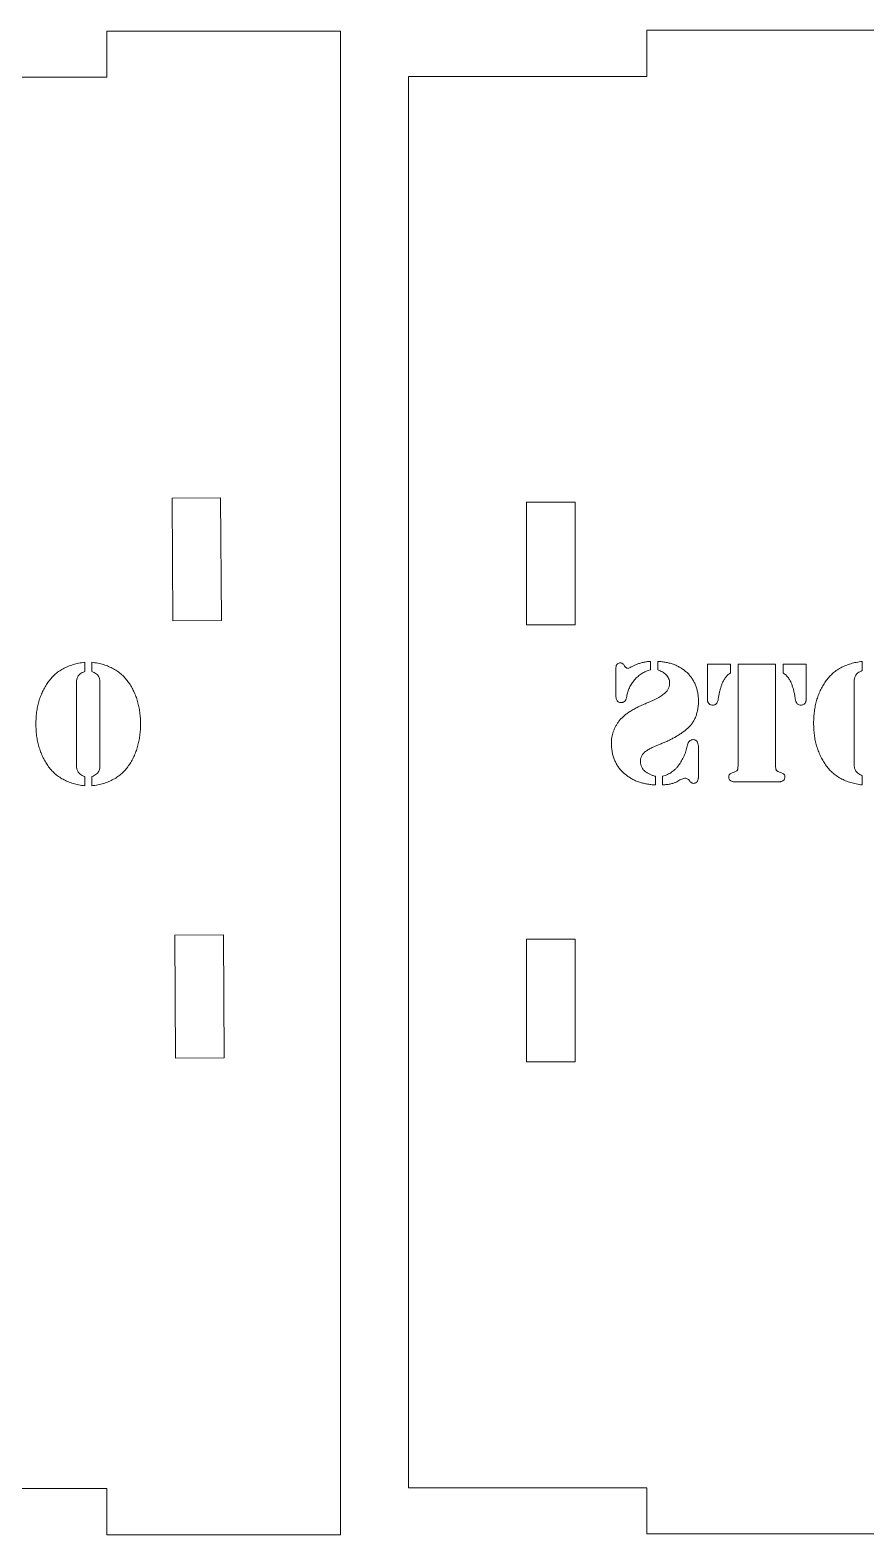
# Model space of a CAD drawing. Header units: inches. Extents: x 0 to 26.9, y 0 to 19.8.
# Drawn here: x 3.633 to 5.404, y 3.232 to 6.42 of the extents above; entities that cross this region are included whole.
import ezdxf

# ---------------------------------------------------------------- set-up
doc = ezdxf.new("R2010")
doc.units = ezdxf.units.IN
doc.header["$MEASUREMENT"] = 0

msp = doc.modelspace()

# ---------------------------------------------------------------- linework, layer by layer
at = {"color": 7, "linetype": 'Continuous', "lineweight": 15}
for p, q in [((3.7958, 6.4176), (3.7958, 6.3196)), ((4.2908, 6.4176), (3.7958, 6.4176)), ((4.2908, 6.4176), (4.2908, 3.2316)), ((4.9403, 6.4195), (4.9403, 6.3215)), ((5.4303, 6.4195), (4.9403, 6.4195)), ((3.7958, 6.3196), (3.2858, 6.3196)), ((4.4353, 3.3315), (4.4353, 6.3215)), ((4.9403, 6.3215), (4.4353, 6.3215)), ((4.037, 5.4286), (3.934, 5.4279)), ((3.934, 5.4279), (3.9357, 5.1679)), ((4.0387, 5.1686), (4.037, 5.4286)), ((4.7883, 5.4195), (4.6853, 5.4195)), ((4.6853, 5.4195), (4.6853, 5.1595)), ((4.7883, 5.1595), (4.7883, 5.4195)), ((3.9357, 5.1679), (4.0387, 5.1686)), ((4.6853, 5.1595), (4.7883, 5.1595)), ((4.0429, 4.5026), (3.9399, 4.5019)), ((3.9399, 4.5019), (3.9415, 4.2419)), ((4.0445, 4.2426), (4.0429, 4.5026)), ((4.7883, 4.4935), (4.6853, 4.4935)), ((4.6853, 4.4935), (4.6853, 4.2335)), ((4.7883, 4.2335), (4.7883, 4.4935)), ((3.9415, 4.2419), (4.0445, 4.2426)), ((4.6853, 4.2335), (4.7883, 4.2335)), ((3.7958, 3.3296), (3.2858, 3.3296)), ((3.7958, 3.2316), (3.7958, 3.3296)), ((4.9403, 3.3315), (4.4353, 3.3315)), ((4.9403, 3.2335), (4.9403, 3.3315)), ((4.2908, 3.2316), (3.7958, 3.2316)), ((5.4303, 3.2335), (4.9403, 3.2335))]:
    msp.add_line(p, q, dxfattribs=at)
at = {"color": 1, "linetype": 'Continuous', "lineweight": 15}
for p, q in [((3.7489, 5.0802), (3.7489, 5.0607)), ((3.764, 5.0607), (3.7641, 5.0802)), ((4.9476, 5.0821), (4.9477, 5.0641)), ((4.9634, 5.064), (4.963, 5.0822)), ((5.0687, 5.076), (5.1171, 5.076)), ((5.0687, 4.9992), (5.0687, 5.076)), ((5.1171, 5.076), (5.1171, 5.0579)), ((5.1332, 5.076), (5.2129, 5.076)), ((5.1332, 4.8642), (5.1332, 5.076)), ((5.2129, 5.076), (5.2129, 4.8642)), ((5.229, 5.076), (5.2774, 5.076)), ((5.229, 5.0578), (5.229, 5.076)), ((5.2774, 5.076), (5.2774, 4.9992)), ((5.3966, 5.0821), (5.3966, 5.0627)), ((4.8744, 5.011), (4.8744, 5.0652)), ((5.3794, 5.0384), (5.3794, 4.8643)), ((3.7316, 5.0365), (3.7316, 4.8623)), ((3.7813, 4.8623), (3.7813, 5.0365)), ((5.0493, 4.8999), (5.0493, 4.8377)), ((3.7489, 4.8381), (3.7489, 4.8186)), ((3.764, 4.8186), (3.7641, 4.8381)), ((4.9581, 4.8387), (4.9582, 4.8205)), ((4.9732, 4.8205), (4.9732, 4.8387)), ((5.2197, 4.8267), (5.1264, 4.8267)), ((5.3966, 4.84), (5.3966, 4.8205))]:
    msp.add_line(p, q, dxfattribs=at)
for points, knots in [([(3.6457, 4.9494), (3.6457, 4.9536), (3.6458, 4.9619), (3.647, 4.9741), (3.649, 4.9859), (3.6517, 4.9972), (3.6552, 5.008), (3.6596, 5.0183), (3.6648, 5.0282), (3.6707, 5.0376), (3.6774, 5.0463), (3.6851, 5.054), (3.6936, 5.0609), (3.703, 5.0667), (3.7132, 5.0716), (3.7243, 5.0754), (3.7363, 5.0785), (3.7446, 5.0796), (3.7489, 5.0802)], [0, 0, 0, 0, 0.068283, 0.134493, 0.198696, 0.261443, 0.322822, 0.383306, 0.443321, 0.503386, 0.562796, 0.621564, 0.680114, 0.739682, 0.800515, 0.864044, 0.930138, 1, 1, 1, 1]), ([(3.7641, 5.0802), (3.7683, 5.0796), (3.7766, 5.0785), (3.7886, 5.0754), (3.7996, 5.0716), (3.8099, 5.0667), (3.8193, 5.0609), (3.8278, 5.054), (3.8355, 5.0463), (3.8422, 5.0376), (3.8481, 5.0282), (3.8533, 5.0183), (3.8576, 5.008), (3.8612, 4.9972), (3.8639, 4.9859), (3.8658, 4.9741), (3.867, 4.9619), (3.8672, 4.9536), (3.8672, 4.9494)], [0, 0, 0, 0, 0.069666, 0.136022, 0.199314, 0.260155, 0.31973, 0.378492, 0.437083, 0.496501, 0.556574, 0.616598, 0.677089, 0.738558, 0.801313, 0.865482, 0.9317, 1, 1, 1, 1]), ([(4.8744, 5.0652), (4.8744, 5.0657), (4.8743, 5.0668), (4.8745, 5.0686), (4.8748, 5.0707), (4.8753, 5.0731), (4.8762, 5.0756), (4.8782, 5.0774), (4.8809, 5.0787), (4.8829, 5.0789), (4.8841, 5.079)], [0, 0, 0, 0, 0.076261, 0.168739, 0.282192, 0.414602, 0.54741, 0.679539, 0.825526, 1, 1, 1, 1]), ([(4.8841, 5.079), (4.885, 5.0789), (4.8868, 5.0786), (4.8891, 5.0773), (4.8911, 5.0755), (4.8923, 5.0731), (4.8937, 5.0708), (4.8956, 5.0689), (4.898, 5.0677), (4.8998, 5.0673), (4.9007, 5.0671)], [0, 0, 0, 0, 0.131725, 0.251671, 0.372795, 0.499151, 0.626686, 0.74781, 0.867755, 1, 1, 1, 1]), ([(4.9007, 5.0671), (4.9014, 5.0676), (4.9034, 5.0688), (4.907, 5.0705), (4.9119, 5.0727), (4.9179, 5.0754), (4.9247, 5.0781), (4.932, 5.0801), (4.9397, 5.0815), (4.945, 5.0819), (4.9476, 5.0821)], [0, 0, 0, 0, 0.053805, 0.13478, 0.243521, 0.37919, 0.529346, 0.682035, 0.838526, 1, 1, 1, 1]), ([(4.963, 5.0822), (4.9661, 5.082), (4.9722, 5.0815), (4.9812, 5.0802), (4.9897, 5.0782), (4.9977, 5.0755), (5.0053, 5.0722), (5.0124, 5.0683), (5.0191, 5.0637), (5.0252, 5.0584), (5.0308, 5.0526), (5.0357, 5.0462), (5.0398, 5.0394), (5.0433, 5.032), (5.046, 5.024), (5.0479, 5.0155), (5.0492, 5.0066), (5.0494, 5.0004), (5.0496, 4.9973)], [0, 0, 0, 0, 0.069414, 0.1358375, 0.2000724, 0.2621533, 0.3225664, 0.3823219, 0.4417984, 0.5014822, 0.5609884, 0.619495, 0.6784297, 0.7383085, 0.7998296, 0.8636374, 0.9303099, 1, 1, 1, 1]), ([(5.2934, 4.9514), (5.2935, 4.9556), (5.2936, 4.9639), (5.2948, 4.9761), (5.2968, 4.9878), (5.2995, 4.9991), (5.303, 5.0099), (5.3073, 5.0203), (5.3125, 5.0301), (5.3184, 5.0395), (5.3251, 5.0482), (5.3329, 5.0559), (5.3413, 5.0628), (5.3507, 5.0687), (5.361, 5.0735), (5.3721, 5.0774), (5.384, 5.0804), (5.3923, 5.0815), (5.3966, 5.0821)], [0, 0, 0, 0, 0.068283, 0.134493, 0.198696, 0.261443, 0.322822, 0.383306, 0.443321, 0.503386, 0.562796, 0.621564, 0.680114, 0.739682, 0.800515, 0.864044, 0.930138, 1, 1, 1, 1]), ([(3.7489, 5.0607), (3.7471, 5.06), (3.7438, 5.0586), (3.7395, 5.0559), (3.7363, 5.053), (3.7342, 5.0497), (3.7329, 5.0464), (3.732, 5.0431), (3.7315, 5.0398), (3.7316, 5.0376), (3.7316, 5.0365)], [0, 0, 0, 0, 0.178613, 0.330968, 0.464007, 0.581571, 0.690766, 0.79614, 0.898513, 1, 1, 1, 1]), ([(3.7813, 5.0365), (3.7813, 5.0376), (3.7814, 5.0398), (3.7809, 5.0431), (3.78, 5.0464), (3.7787, 5.0497), (3.7766, 5.053), (3.7733, 5.0559), (3.7691, 5.0586), (3.7658, 5.06), (3.764, 5.0607)], [0, 0, 0, 0, 0.100659, 0.203318, 0.308384, 0.418224, 0.535881, 0.669024, 0.821499, 1, 1, 1, 1]), ([(4.9477, 5.0641), (4.946, 5.0636), (4.9428, 5.0627), (4.9381, 5.061), (4.9336, 5.0588), (4.9293, 5.0564), (4.9252, 5.0536), (4.9213, 5.0505), (4.9176, 5.047), (4.9129, 5.0419), (4.9078, 5.0352), (4.903, 5.0265), (4.8993, 5.0175), (4.898, 5.0111), (4.8974, 5.0079)], [0, 0, 0, 0, 0.063922, 0.126505, 0.188736, 0.250483, 0.312725, 0.375544, 0.439308, 0.50437, 0.633086, 0.75658, 0.878225, 1, 1, 1, 1]), ([(4.9883, 5.0365), (4.9882, 5.0382), (4.9879, 5.0414), (4.9864, 5.046), (4.984, 5.0502), (4.9809, 5.0539), (4.9771, 5.0571), (4.9729, 5.0599), (4.9683, 5.0623), (4.9651, 5.0634), (4.9634, 5.064)], [0, 0, 0, 0, 0.125864, 0.245627, 0.364111, 0.486419, 0.611225, 0.737129, 0.86632, 1, 1, 1, 1]), ([(5.1171, 5.0579), (5.115, 5.0562), (5.1111, 5.0529), (5.1061, 5.0471), (5.102, 5.0407), (5.099, 5.0337), (5.0966, 5.0267), (5.0946, 5.0196), (5.093, 5.0126), (5.0922, 5.0079), (5.0919, 5.0056)], [0, 0, 0, 0, 0.132213, 0.259337, 0.385714, 0.512259, 0.638701, 0.761968, 0.882083, 1, 1, 1, 1]), ([(5.2541, 5.0056), (5.2538, 5.0079), (5.2531, 5.0126), (5.2514, 5.0196), (5.2495, 5.0267), (5.2471, 5.0337), (5.2441, 5.0407), (5.24, 5.0471), (5.235, 5.0529), (5.231, 5.0562), (5.229, 5.0578)], [0, 0, 0, 0, 0.1180513, 0.2383034, 0.3617114, 0.4882976, 0.614987, 0.7415085, 0.8687773, 1, 1, 1, 1]), ([(5.3966, 5.0627), (5.3948, 5.0619), (5.3915, 5.0606), (5.3873, 5.0579), (5.3841, 5.055), (5.3819, 5.0517), (5.3807, 5.0483), (5.3797, 5.045), (5.3793, 5.0417), (5.3793, 5.0395), (5.3794, 5.0384)], [0, 0, 0, 0, 0.178613, 0.330968, 0.464007, 0.581571, 0.690766, 0.79614, 0.898513, 1, 1, 1, 1]), ([(4.8854, 4.9948), (4.8843, 4.9949), (4.8823, 4.9951), (4.8796, 4.9962), (4.8775, 4.9977), (4.8757, 5.0008), (4.8745, 5.0053), (4.8744, 5.009), (4.8744, 5.011)], [0, 0, 0, 0, 0.146246, 0.269575, 0.38209, 0.496747, 0.739823, 1, 1, 1, 1]), ([(4.8974, 5.0079), (4.8971, 5.0063), (4.8965, 5.0031), (4.8946, 4.9995), (4.8925, 4.9971), (4.8905, 4.9958), (4.888, 4.9951), (4.8863, 4.9949), (4.8854, 4.9948)], [0, 0, 0, 0, 0.25496, 0.496657, 0.613128, 0.732363, 0.858958, 1, 1, 1, 1]), ([(4.9371, 4.9925), (4.9395, 4.9936), (4.9442, 4.9956), (4.951, 4.9985), (4.9571, 5.0015), (4.9626, 5.0043), (4.9674, 5.0071), (4.9716, 5.0097), (4.9752, 5.0123), (4.9783, 5.0148), (4.9808, 5.0172), (4.983, 5.0198), (4.9848, 5.0224), (4.9862, 5.0251), (4.9872, 5.0279), (4.988, 5.0307), (4.9884, 5.0336), (4.9883, 5.0355), (4.9883, 5.0365)], [0, 0, 0, 0, 0.1109822, 0.2137737, 0.3077539, 0.3939288, 0.4712027, 0.54087, 0.6023699, 0.6562654, 0.7051627, 0.7508926, 0.7948383, 0.8371753, 0.8781929, 0.9184116, 0.9590484, 1, 1, 1, 1]), ([(5.0919, 5.0056), (5.0916, 5.0037), (5.0911, 5), (5.0895, 4.9956), (5.0876, 4.9925), (5.0855, 4.9908), (5.0828, 4.9898), (5.0808, 4.9896), (5.0798, 4.9895)], [0, 0, 0, 0, 0.254092, 0.502329, 0.618901, 0.735373, 0.85825, 1, 1, 1, 1]), ([(5.2662, 4.9895), (5.2652, 4.9896), (5.2632, 4.9898), (5.2605, 4.9908), (5.2584, 4.9925), (5.2565, 4.9956), (5.255, 5), (5.2544, 5.0037), (5.2541, 5.0056)], [0, 0, 0, 0, 0.14175, 0.264627, 0.381099, 0.497671, 0.745908, 1, 1, 1, 1]), ([(4.865, 4.9066), (4.865, 4.9086), (4.8649, 4.9125), (4.8654, 4.9184), (4.8664, 4.9242), (4.8679, 4.93), (4.8699, 4.9357), (4.8724, 4.9414), (4.8754, 4.9471), (4.8789, 4.9528), (4.8831, 4.9583), (4.8882, 4.9637), (4.8942, 4.9689), (4.9011, 4.974), (4.9088, 4.9789), (4.9174, 4.9836), (4.9269, 4.9882), (4.9336, 4.9911), (4.9371, 4.9925)], [0, 0, 0, 0, 0.048802, 0.0977677, 0.1464318, 0.1960097, 0.2464895, 0.2979115, 0.3512324, 0.406058, 0.4634224, 0.5248337, 0.5906118, 0.6612564, 0.7371584, 0.8186332, 0.9062953, 1, 1, 1, 1]), ([(5.0496, 4.9973), (5.0494, 4.9941), (5.0491, 4.988), (5.0477, 4.9792), (5.0457, 4.9709), (5.043, 4.9633), (5.0396, 4.9562), (5.0354, 4.9498), (5.0306, 4.944), (5.025, 4.9388), (5.0189, 4.9341), (5.0126, 4.9295), (5.0059, 4.9252), (4.999, 4.9211), (4.9917, 4.9172), (4.9842, 4.9135), (4.9764, 4.9101), (4.971, 4.908), (4.9683, 4.907)], [0, 0, 0, 0, 0.072035, 0.140273, 0.204818, 0.266605, 0.326115, 0.384184, 0.44176, 0.499911, 0.558685, 0.61863, 0.679357, 0.740675, 0.803834, 0.867796, 0.932991, 1, 1, 1, 1]), ([(5.0798, 4.9895), (5.0787, 4.9896), (5.0766, 4.9898), (5.0739, 4.9907), (5.0717, 4.992), (5.0704, 4.9938), (5.0696, 4.9955), (5.069, 4.997), (5.0687, 4.9982), (5.0687, 4.9989), (5.0687, 4.9992)], [0, 0, 0, 0, 0.2037989, 0.3742237, 0.5204584, 0.6540321, 0.7745407, 0.8718984, 0.9443528, 1, 1, 1, 1]), ([(5.2774, 4.9992), (5.2774, 4.9989), (5.2774, 4.9982), (5.277, 4.997), (5.2764, 4.9955), (5.2756, 4.9938), (5.2743, 4.992), (5.2721, 4.9907), (5.2694, 4.9898), (5.2673, 4.9896), (5.2662, 4.9895)], [0, 0, 0, 0, 0.0566, 0.129663, 0.226811, 0.34706, 0.480346, 0.623817, 0.79664, 1, 1, 1, 1]), ([(3.7489, 4.8186), (3.7446, 4.8192), (3.7363, 4.8203), (3.7243, 4.8233), (3.7132, 4.8272), (3.703, 4.8321), (3.6936, 4.8379), (3.6851, 4.8448), (3.6774, 4.8525), (3.6707, 4.8612), (3.6648, 4.8706), (3.6596, 4.8805), (3.6553, 4.8908), (3.6517, 4.9017), (3.649, 4.9129), (3.647, 4.9247), (3.6458, 4.9369), (3.6457, 4.9452), (3.6457, 4.9494)], [0, 0, 0, 0, 0.069849, 0.13586, 0.19937, 0.260296, 0.319846, 0.378378, 0.437127, 0.496519, 0.556566, 0.616563, 0.677268, 0.738629, 0.801104, 0.865288, 0.931477, 1, 1, 1, 1]), ([(3.8672, 4.9494), (3.8672, 4.9452), (3.867, 4.9369), (3.8658, 4.9247), (3.8639, 4.9129), (3.8612, 4.9017), (3.8576, 4.8909), (3.8533, 4.8805), (3.8481, 4.8706), (3.8422, 4.8612), (3.8355, 4.8525), (3.8278, 4.8447), (3.8193, 4.8379), (3.8099, 4.8321), (3.7997, 4.8272), (3.7886, 4.8233), (3.7766, 4.8203), (3.7683, 4.8192), (3.764, 4.8186)], [0, 0, 0, 0, 0.068523, 0.134706, 0.19884, 0.261308, 0.322743, 0.383442, 0.443433, 0.503474, 0.562859, 0.621419, 0.680148, 0.739692, 0.800612, 0.863869, 0.930127, 1, 1, 1, 1]), ([(5.3966, 4.8205), (5.3923, 4.8211), (5.384, 4.8222), (5.3721, 4.8253), (5.361, 4.8291), (5.3507, 4.834), (5.3413, 4.8398), (5.3329, 4.8467), (5.3251, 4.8544), (5.3184, 4.8632), (5.3125, 4.8725), (5.3073, 4.8824), (5.303, 4.8928), (5.2995, 4.9036), (5.2967, 4.9149), (5.2948, 4.9266), (5.2936, 4.9388), (5.2935, 4.9471), (5.2934, 4.9514)], [0, 0, 0, 0, 0.069849, 0.13586, 0.19937, 0.260296, 0.319846, 0.378378, 0.437127, 0.496519, 0.556566, 0.616563, 0.677268, 0.738629, 0.801104, 0.865288, 0.931477, 1, 1, 1, 1]), ([(5.0261, 4.9053), (5.0265, 4.9067), (5.0273, 4.9096), (5.0296, 4.9126), (5.0319, 4.9145), (5.0339, 4.9155), (5.0361, 4.9163), (5.0377, 4.9164), (5.0385, 4.9164)], [0, 0, 0, 0, 0.244992, 0.490446, 0.615199, 0.737832, 0.863293, 1, 1, 1, 1]), ([(5.0385, 4.9164), (5.0396, 4.9163), (5.0415, 4.9161), (5.0442, 4.915), (5.0462, 4.9132), (5.0479, 4.91), (5.0491, 4.9055), (5.0492, 4.9017), (5.0493, 4.8999)], [0, 0, 0, 0, 0.14203, 0.264827, 0.381049, 0.499987, 0.748884, 1, 1, 1, 1]), ([(4.9582, 4.8205), (4.9549, 4.8207), (4.9487, 4.821), (4.9394, 4.8223), (4.9306, 4.8243), (4.9222, 4.8269), (4.9142, 4.8302), (4.9065, 4.8341), (4.8993, 4.8389), (4.8925, 4.8441), (4.8862, 4.85), (4.8808, 4.8565), (4.8761, 4.8636), (4.8722, 4.8712), (4.8692, 4.8793), (4.8669, 4.8879), (4.8655, 4.8971), (4.8652, 4.9034), (4.865, 4.9066)], [0, 0, 0, 0, 0.067976, 0.133604, 0.197122, 0.25915, 0.32067, 0.381276, 0.441808, 0.502963, 0.563648, 0.623587, 0.682794, 0.742483, 0.803571, 0.866251, 0.93174, 1, 1, 1, 1]), ([(4.9683, 4.907), (4.966, 4.9061), (4.9613, 4.9043), (4.9545, 4.9011), (4.9475, 4.8976), (4.9418, 4.8944), (4.9374, 4.8916), (4.9346, 4.8892), (4.9321, 4.8865), (4.9301, 4.8836), (4.9285, 4.8805), (4.9273, 4.8771), (4.9265, 4.8735), (4.9263, 4.871), (4.9263, 4.8698)], [0, 0, 0, 0, 0.123473, 0.249765, 0.378851, 0.512082, 0.577642, 0.63982, 0.699582, 0.758466, 0.81636, 0.875365, 0.936235, 1, 1, 1, 1]), ([(4.9732, 4.8387), (4.975, 4.8392), (4.9786, 4.8402), (4.9837, 4.8423), (4.9887, 4.8448), (4.9933, 4.8478), (4.9976, 4.8512), (5.0017, 4.855), (5.0055, 4.8594), (5.0102, 4.8656), (5.0152, 4.8739), (5.0202, 4.8841), (5.0239, 4.8946), (5.0254, 4.9017), (5.0261, 4.9053)], [0, 0, 0, 0, 0.062744, 0.124561, 0.185935, 0.246456, 0.307907, 0.370479, 0.434273, 0.49978, 0.630702, 0.756817, 0.879059, 1, 1, 1, 1]), ([(3.7316, 4.8623), (3.7316, 4.8612), (3.7315, 4.859), (3.732, 4.8557), (3.7329, 4.8524), (3.7342, 4.8491), (3.7363, 4.8458), (3.7395, 4.8428), (3.7438, 4.8402), (3.7471, 4.8388), (3.7489, 4.8381)], [0, 0, 0, 0, 0.102474, 0.203289, 0.310019, 0.41913, 0.536603, 0.669539, 0.821777, 1, 1, 1, 1]), ([(3.7641, 4.8381), (3.7658, 4.8388), (3.7691, 4.8402), (3.7733, 4.8429), (3.7766, 4.8458), (3.7787, 4.8491), (3.78, 4.8524), (3.7809, 4.8557), (3.7814, 4.859), (3.7813, 4.8612), (3.7813, 4.8623)], [0, 0, 0, 0, 0.176783, 0.329415, 0.462694, 0.580471, 0.690424, 0.797043, 0.898329, 1, 1, 1, 1]), ([(4.9263, 4.8698), (4.9265, 4.8676), (4.927, 4.8635), (4.9289, 4.8578), (4.9319, 4.8529), (4.9361, 4.8489), (4.9409, 4.8457), (4.9462, 4.8429), (4.952, 4.8405), (4.9561, 4.8393), (4.9581, 4.8387)], [0, 0, 0, 0, 0.134641, 0.257477, 0.374415, 0.490515, 0.610749, 0.734354, 0.864495, 1, 1, 1, 1]), ([(5.1134, 4.8371), (5.1135, 4.8382), (5.1138, 4.8402), (5.1153, 4.843), (5.1178, 4.8451), (5.1199, 4.8458), (5.121, 4.8461)], [0, 0, 0, 0, 0.258178, 0.488559, 0.730248, 1, 1, 1, 1]), ([(5.121, 4.8461), (5.1223, 4.8465), (5.1248, 4.8472), (5.128, 4.8486), (5.1303, 4.85), (5.1319, 4.8519), (5.1327, 4.8541), (5.1331, 4.8569), (5.1333, 4.8603), (5.1332, 4.8629), (5.1332, 4.8642)], [0, 0, 0, 0, 0.169298, 0.306336, 0.414738, 0.49954, 0.586073, 0.697494, 0.83441, 1, 1, 1, 1]), ([(5.2129, 4.8642), (5.2129, 4.8629), (5.2127, 4.8603), (5.213, 4.8569), (5.2134, 4.8541), (5.2142, 4.8519), (5.2157, 4.85), (5.2181, 4.8486), (5.2212, 4.8472), (5.2237, 4.8465), (5.2251, 4.8461)], [0, 0, 0, 0, 0.165988, 0.303204, 0.414769, 0.501414, 0.586327, 0.693266, 0.830481, 1, 1, 1, 1]), ([(5.2251, 4.8461), (5.2262, 4.8458), (5.2283, 4.8451), (5.2307, 4.843), (5.2323, 4.8403), (5.2326, 4.8382), (5.2327, 4.8371)], [0, 0, 0, 0, 0.272764, 0.511132, 0.742981, 1, 1, 1, 1]), ([(5.3794, 4.8643), (5.3793, 4.8632), (5.3793, 4.861), (5.3797, 4.8576), (5.3807, 4.8544), (5.3819, 4.851), (5.3841, 4.8477), (5.3873, 4.8448), (5.3915, 4.8421), (5.3948, 4.8407), (5.3966, 4.84)], [0, 0, 0, 0, 0.102474, 0.203289, 0.310019, 0.41913, 0.536603, 0.669539, 0.821777, 1, 1, 1, 1]), ([(5.0208, 4.8347), (5.0194, 4.8343), (5.0165, 4.8336), (5.0122, 4.8319), (5.0078, 4.8298), (5.0041, 4.8276), (5.0008, 4.8258), (4.9979, 4.8247), (4.9947, 4.8236), (4.9911, 4.8227), (4.9871, 4.8219), (4.9828, 4.8213), (4.9781, 4.8209), (4.9749, 4.8206), (4.9732, 4.8205)], [0, 0, 0, 0, 0.085934, 0.177349, 0.2752, 0.378743, 0.434962, 0.496078, 0.563742, 0.637978, 0.718142, 0.805394, 0.89896, 1, 1, 1, 1]), ([(5.0389, 4.8236), (5.038, 4.8238), (5.0363, 4.8241), (5.034, 4.8253), (5.032, 4.827), (5.0307, 4.8292), (5.0292, 4.8315), (5.0269, 4.8331), (5.024, 4.8342), (5.0219, 4.8345), (5.0208, 4.8347)], [0, 0, 0, 0, 0.120812, 0.2356, 0.34651, 0.465368, 0.586746, 0.709424, 0.845138, 1, 1, 1, 1]), ([(5.0493, 4.8377), (5.0493, 4.8373), (5.0494, 4.8363), (5.049, 4.8346), (5.0486, 4.8325), (5.048, 4.83), (5.0469, 4.8274), (5.0449, 4.8254), (5.0421, 4.824), (5.04, 4.8237), (5.0389, 4.8236)], [0, 0, 0, 0, 0.063041, 0.149332, 0.261339, 0.397494, 0.54052, 0.675135, 0.825768, 1, 1, 1, 1]), ([(5.1264, 4.8267), (5.126, 4.8267), (5.1251, 4.8266), (5.1235, 4.827), (5.1216, 4.8275), (5.1193, 4.8282), (5.1169, 4.8293), (5.115, 4.8313), (5.1138, 4.834), (5.1135, 4.836), (5.1134, 4.8371)], [0, 0, 0, 0, 0.062327, 0.144305, 0.254518, 0.390817, 0.533636, 0.673209, 0.825353, 1, 1, 1, 1]), ([(5.2327, 4.8371), (5.2325, 4.836), (5.2322, 4.834), (5.231, 4.8313), (5.2291, 4.8293), (5.2267, 4.8282), (5.2244, 4.8275), (5.2225, 4.827), (5.221, 4.8266), (5.2201, 4.8267), (5.2197, 4.8267)], [0, 0, 0, 0, 0.175105, 0.327647, 0.467585, 0.610779, 0.747435, 0.857936, 0.940129, 1, 1, 1, 1])]:
    msp.add_open_spline(points, degree=3, knots=knots, dxfattribs=at)

doc.saveas('drawing.dxf')
